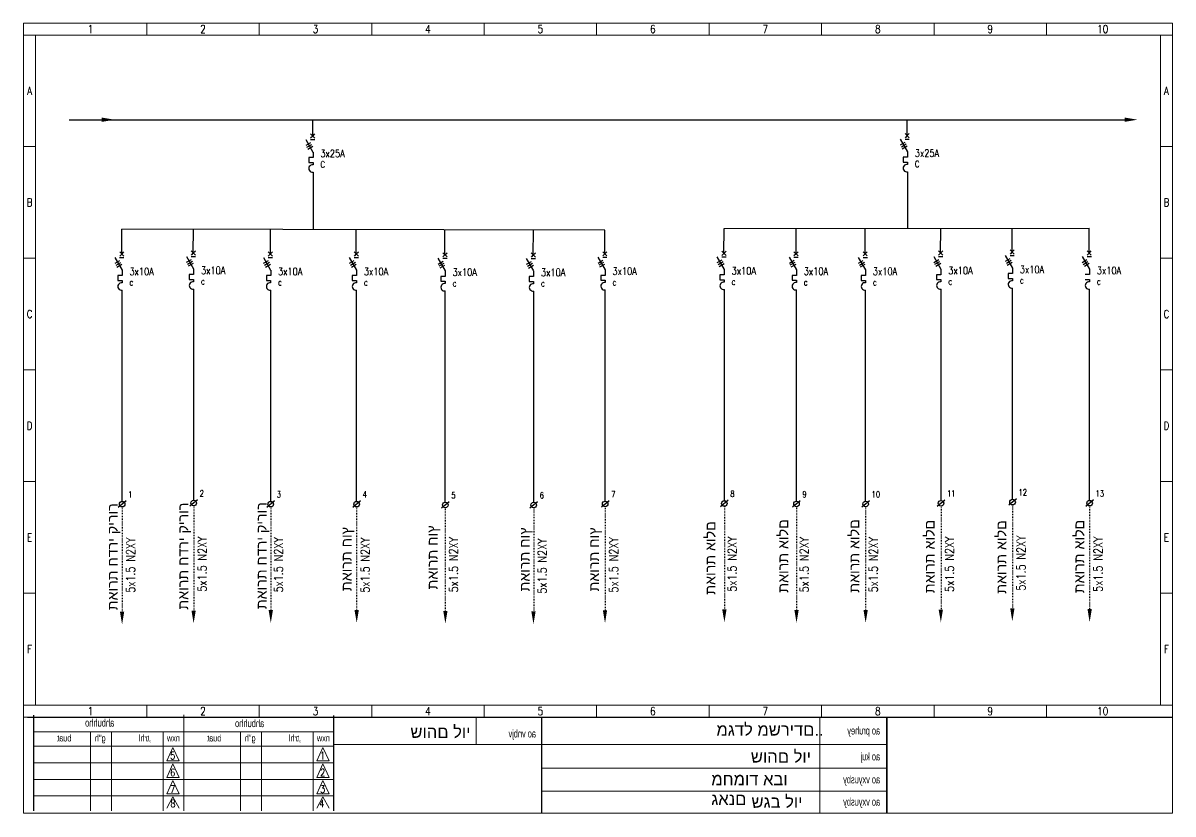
# Model space of a CAD drawing. Header units: millimetres. Extents: x 46170 to 87148, y 12751 to 40933.
# Drawn here: x 81937 to 86399, y 24508 to 27576 of the extents above; entities that cross this region are included whole.
import ezdxf
from ezdxf.enums import TextEntityAlignment as Align

# ---------------------------------------------------------------- set-up
doc = ezdxf.new("R2010")
doc.units = ezdxf.units.MM
doc.linetypes.add('ACAD_ISO03W100', pattern=[30, 12, -18])
doc.layers.add('A3', color=3, linetype='Continuous')
doc.styles.add('ROMANS', font='romans.shx')
doc.styles.get("Standard").update_dxf_attribs({"font": 'arial.ttf'})
doc.styles.add('TECHNO_M', font='techno_m.shx')

msp = doc.modelspace()

# ---------------------------------------------------------------- linework, layer by layer
at = {"color": 7, "linetype": 'ByBlock', "lineweight": 13, "ltscale": 2}
for p, q in [((81939, 24511), (81939, 27576.4)), ((81939, 27576.4), (86396.1, 27576.4)), ((81939, 24511), (81939, 27576.4)), ((81939, 27576.4), (86396.1, 27576.4)), ((86350.1, 27529.8), (86350.1, 24930.3)), ((81939, 24930.3), (86396.1, 24930.3)), ((82560, 24892.8), (82560, 24520.1)), ((83694.6, 24882.8), (83694.6, 24777.6)), ((85028.6, 24881.6), (85028.6, 24511)), ((82198.1, 24827.1), (82198.1, 24520.1)), ((82279.9, 24827.1), (82279.9, 24520.1)), ((82480.7, 24827.1), (82480.7, 24520.1)), ((82780, 24827.1), (82780, 24520.1)), ((82861.7, 24827.1), (82861.7, 24520.1)), ((83062.5, 24827.1), (83062.5, 24520.1))]:
    msp.add_line(p, q, dxfattribs=at)
at = {"color": 7, "linetype": 'ByBlock', "lineweight": 13}
for p, q in [((82416.6, 27576.4), (82416.6, 27529.8)), ((82416.6, 27576.4), (82416.6, 27529.8)), ((82416.6, 27576.4), (82416.6, 27529.8)), ((82416.6, 27576.4), (82416.6, 27529.8)), ((82853, 27576.4), (82853, 27529.8)), ((82853, 27576.4), (82853, 27529.8)), ((82853, 27576.4), (82853, 27529.8)), ((82853, 27576.4), (82853, 27529.8)), ((83289.4, 27576.4), (83289.4, 27529.8)), ((83289.4, 27576.4), (83289.4, 27529.8)), ((83289.4, 27576.4), (83289.4, 27529.8)), ((83289.4, 27576.4), (83289.4, 27529.8)), ((83725.7, 27576.4), (83725.7, 27529.8)), ((83725.7, 27576.4), (83725.7, 27529.8)), ((83725.7, 27576.4), (83725.7, 27529.8)), ((83725.7, 27576.4), (83725.7, 27529.8)), ((84162.1, 27576.4), (84162.1, 27529.8)), ((84162.1, 27576.4), (84162.1, 27529.8)), ((84162.1, 27576.4), (84162.1, 27529.8)), ((84162.1, 27576.4), (84162.1, 27529.8)), ((84598.5, 27576.4), (84598.5, 27529.8)), ((84598.5, 27576.4), (84598.5, 27529.8)), ((85034.9, 27576.4), (85034.9, 27529.8)), ((85034.9, 27576.4), (85034.9, 27529.8)), ((85471.3, 27576.4), (85471.3, 27529.8)), ((85471.3, 27576.4), (85471.3, 27529.8)), ((85907.7, 27576.4), (85907.7, 27529.8)), ((85907.7, 27576.4), (85907.7, 27529.8)), ((81939, 27529.8), (86396.1, 27529.8)), ((81939, 27097.2), (81985.1, 27097.2)), ((86350.1, 27097.2), (86396.1, 27097.2)), ((81939, 26664), (81985.1, 26664)), ((86350.1, 26664), (86396.1, 26664)), ((81939, 26230.8), (81985.1, 26230.8)), ((86350.1, 26230.8), (86396.1, 26230.8)), ((81939, 25797.7), (81985.1, 25797.7)), ((81939, 25797.7), (81985.1, 25797.7)), ((86350.1, 25797.7), (86396.1, 25797.7)), ((81939, 25364.5), (81985.1, 25364.5)), ((86350.1, 25364.5), (86396.1, 25364.5)), ((82416.6, 24930.3), (82416.6, 24883.7)), ((82416.6, 24930.3), (82416.6, 24883.7)), ((82416.6, 24930.3), (82416.6, 24883.7)), ((82416.6, 24930.3), (82416.6, 24883.7)), ((82853, 24930.3), (82853, 24883.7)), ((82853, 24930.3), (82853, 24883.7)), ((82853, 24930.3), (82853, 24883.7)), ((82853, 24930.3), (82853, 24883.7)), ((83289.4, 24930.3), (83289.4, 24883.7)), ((83289.4, 24930.3), (83289.4, 24883.7)), ((83289.4, 24930.3), (83289.4, 24883.7)), ((83289.4, 24930.3), (83289.4, 24883.7)), ((83725.7, 24930.3), (83725.7, 24883.7)), ((83725.7, 24930.3), (83725.7, 24883.7)), ((83725.7, 24930.3), (83725.7, 24883.7)), ((83725.7, 24930.3), (83725.7, 24883.7)), ((84162.1, 24930.3), (84162.1, 24883.7)), ((84162.1, 24930.3), (84162.1, 24883.7)), ((84162.1, 24930.3), (84162.1, 24883.7)), ((84162.1, 24930.3), (84162.1, 24883.7)), ((84598.5, 24930.3), (84598.5, 24883.7)), ((84598.5, 24930.3), (84598.5, 24883.7)), ((85034.9, 24930.3), (85034.9, 24883.7)), ((85034.9, 24930.3), (85034.9, 24883.7)), ((85471.3, 24930.3), (85471.3, 24883.7)), ((85471.3, 24930.3), (85471.3, 24883.7)), ((85907.7, 24930.3), (85907.7, 24883.7)), ((85907.7, 24930.3), (85907.7, 24883.7))]:
    msp.add_line(p, q, dxfattribs=at)
at = {"color": 7, "linetype": 'Continuous', "lineweight": 13}
for p, q in [((81985.1, 27529.8), (81985.1, 24930.3)), ((83141.8, 24827.1), (81978.1, 24827.1)), ((82560, 24827.1), (82560, 24827.1)), ((83141.8, 24827.1), (83141.8, 24827.1)), ((83141.8, 24770.7), (81978.1, 24770.7)), ((85288.1, 24777.6), (83141.8, 24777.6)), ((83141.8, 24706.6), (81978.1, 24706.6)), ((83141.8, 24642.6), (81978.1, 24642.6)), ((83141.8, 24578.5), (81978.1, 24578.5)), ((82560, 24578.5), (82560, 24578.5))]:
    msp.add_line(p, q, dxfattribs=at)
at = {"color": 0, "linetype": 'ByBlock', "ltscale": 2}
for p, q in [((82115.8, 27201.3), (86210.7, 27201.3)), ((83060.6, 27138), (83060.6, 27201.3)), ((85367, 27139.4), (85367, 27202.7)), ((82319.8, 26680.3), (82319.9, 26776.7)), ((84194.2, 26773.2), (82319.9, 26776.7)), ((82597.3, 26684.7), (82597.5, 26776.7)), ((82896.2, 26680.4), (82896.4, 26776.8)), ((83229.5, 26680.4), (83229.7, 26776.8)), ((83573.7, 26677.3), (83573.8, 26773.7)), ((83916.5, 26676.8), (83916.7, 26773.2)), ((84194.1, 26681.2), (84194.2, 26773.2)), ((84656.3, 26682.9), (84656.5, 26779.3)), ((84936.2, 26681.1), (84936.3, 26779.6)), ((85204.4, 26680.9), (85204.6, 26777.2)), ((85497.1, 26683.9), (85497.3, 26780.3)), ((85774.6, 26688.3), (85774.8, 26780.3)), ((86073.5, 26684), (86073.7, 26780.4))]:
    msp.add_line(p, q, dxfattribs=at)
at = {"color": 7, "linetype": 'Continuous', "lineweight": -2}
for p, q in [((83052.4, 27146.2), (83068.8, 27129.8)), ((83060.6, 27138), (83052.4, 27129.8)), ((83060.6, 27138), (83068.8, 27146.2)), ((85358.8, 27147.6), (85375.2, 27131.2)), ((85367, 27139.4), (85358.8, 27131.2)), ((85367, 27139.4), (85375.2, 27147.6)), ((83052.4, 27124.3), (83068.9, 27124.3)), ((85358.8, 27125.7), (85375.3, 27125.7)), ((83061.8, 27035.1), (83061.8, 27026.2)), ((85368.3, 27036.5), (85368.3, 27027.6)), ((82311.6, 26688.5), (82328, 26672.1)), ((82319.8, 26680.3), (82328, 26688.5)), ((82589.1, 26692.9), (82605.5, 26676.5)), ((82597.3, 26684.7), (82589.1, 26676.5)), ((82597.3, 26684.7), (82605.5, 26692.9)), ((82888, 26688.6), (82904.4, 26672.2)), ((82896.2, 26680.4), (82904.4, 26688.6)), ((83221.3, 26688.6), (83237.7, 26672.2)), ((83229.5, 26680.4), (83237.7, 26688.6)), ((83565.5, 26685.5), (83581.9, 26669.1)), ((83573.7, 26677.3), (83581.9, 26685.5)), ((83908.3, 26685), (83924.7, 26668.6)), ((83916.5, 26676.8), (83924.7, 26685)), ((84185.9, 26689.4), (84202.3, 26673)), ((84194.1, 26681.2), (84202.3, 26689.4)), ((84648.1, 26691.1), (84664.5, 26674.7)), ((84656.3, 26682.9), (84664.5, 26691.1)), ((84928, 26689.3), (84944.4, 26672.9)), ((84936.2, 26681.1), (84944.4, 26689.3)), ((85196.2, 26689.1), (85212.6, 26672.7)), ((85204.4, 26680.9), (85212.6, 26689.1)), ((85488.9, 26692.1), (85505.3, 26675.7)), ((85497.1, 26683.9), (85488.9, 26675.7)), ((85497.1, 26683.9), (85505.3, 26692.1)), ((85766.4, 26696.5), (85782.8, 26680.1)), ((85774.6, 26688.3), (85766.4, 26680.1)), ((85774.6, 26688.3), (85782.8, 26696.5)), ((86065.3, 26692.2), (86081.7, 26675.8)), ((86073.5, 26684), (86065.3, 26675.8)), ((86073.5, 26684), (86081.7, 26692.2)), ((82311.5, 26666.6), (82328.1, 26666.6)), ((82319.8, 26680.3), (82311.6, 26672.1)), ((82589.1, 26671), (82605.6, 26671)), ((82896.2, 26680.4), (82888, 26672.2)), ((82888, 26666.7), (82904.5, 26666.7)), ((83229.5, 26680.4), (83221.3, 26672.2)), ((83221.3, 26666.7), (83237.8, 26666.7)), ((83565.4, 26663.6), (83582, 26663.6)), ((83573.7, 26677.3), (83565.5, 26669.1)), ((83916.5, 26676.8), (83908.3, 26668.6)), ((83908.3, 26663.2), (83924.8, 26663.2)), ((84185.8, 26667.6), (84202.4, 26667.6)), ((84194.1, 26681.2), (84185.9, 26673)), ((84656.3, 26682.9), (84648.1, 26674.7)), ((84648.1, 26669.2), (84664.6, 26669.2)), ((84936.2, 26681.1), (84928, 26672.9)), ((84928, 26667.5), (84944.5, 26667.5)), ((85196.1, 26667.2), (85212.7, 26667.2)), ((85204.4, 26680.9), (85196.2, 26672.7)), ((85488.8, 26670.2), (85505.4, 26670.2)), ((85766.4, 26674.6), (85782.9, 26674.6)), ((86065.3, 26670.3), (86081.8, 26670.3)), ((82321, 26577.4), (82321, 26568.5)), ((82598.5, 26581.8), (82598.5, 26572.9)), ((82897.4, 26577.5), (82897.4, 26568.6)), ((83230.7, 26577.5), (83230.7, 26568.6)), ((83574.9, 26574.4), (83574.9, 26565.5)), ((83917.8, 26573.9), (83917.8, 26565)), ((84195.3, 26578.3), (84195.3, 26569.4)), ((84657.6, 26580), (84657.6, 26571.1)), ((84937.4, 26578.3), (84937.4, 26569.4)), ((85205.6, 26578), (85205.6, 26569.1)), ((85498.3, 26581), (85498.3, 26572.1)), ((85775.8, 26585.4), (85775.8, 26576.5)), ((86074.7, 26581.1), (86074.7, 26572.2))]:
    msp.add_line(p, q, dxfattribs=at)
at = {"color": 7, "linetype": 'ByBlock', "lineweight": -2}
for p, q in [((83033.6, 27124.3), (83061.7, 27075.6)), ((85340, 27125.7), (85368.2, 27077)), ((83061.8, 27054.3), (83045.1, 27054.3)), ((83045.1, 27054.3), (83045.1, 27035.1)), ((83061.8, 27075.5), (83061.8, 27054.3)), ((85368.3, 27055.7), (85351.5, 27055.7)), ((85351.5, 27055.7), (85351.5, 27036.5)), ((85368.3, 27076.9), (85368.3, 27055.7)), ((83045.1, 27035.1), (83061.8, 27035.1)), ((85351.5, 27036.5), (85368.3, 27036.5)), ((82292.8, 26666.6), (82320.9, 26617.9)), ((82570.3, 26671), (82598.4, 26622.3)), ((82869.2, 26666.7), (82897.3, 26618)), ((83202.5, 26666.7), (83230.6, 26618)), ((83546.7, 26663.6), (83574.8, 26614.9)), ((83889.5, 26663.2), (83917.6, 26614.5)), ((84167.1, 26667.6), (84195.2, 26618.9)), ((84629.3, 26669.2), (84657.4, 26620.6)), ((84909.2, 26667.5), (84937.3, 26618.8)), ((85177.4, 26667.2), (85205.5, 26618.5)), ((85470.1, 26670.2), (85498.2, 26621.5)), ((85747.6, 26674.6), (85775.7, 26625.9)), ((86046.5, 26670.3), (86074.6, 26621.7)), ((82321, 26596.6), (82304.3, 26596.6)), ((82304.3, 26596.6), (82304.3, 26577.4)), ((82321, 26617.8), (82321, 26596.6)), ((82598.5, 26601), (82581.8, 26601)), ((82581.8, 26601), (82581.8, 26581.8)), ((82598.5, 26622.2), (82598.5, 26601)), ((82897.5, 26596.7), (82880.7, 26596.7)), ((82880.7, 26596.7), (82880.7, 26577.5)), ((82897.5, 26617.9), (82897.5, 26596.7)), ((83230.8, 26596.7), (83214, 26596.7)), ((83214, 26596.7), (83214, 26577.5)), ((83230.8, 26617.9), (83230.8, 26596.7)), ((83574.9, 26614.8), (83574.9, 26593.7)), ((83917.8, 26614.3), (83917.8, 26593.2)), ((84195.3, 26597.6), (84178.6, 26597.6)), ((84178.6, 26597.6), (84178.6, 26578.3)), ((84195.3, 26618.7), (84195.3, 26597.6)), ((84657.6, 26599.3), (84640.8, 26599.3)), ((84640.8, 26599.3), (84640.8, 26580)), ((84657.6, 26620.4), (84657.6, 26599.3)), ((84937.5, 26597.5), (84920.7, 26597.5)), ((84920.7, 26597.5), (84920.7, 26578.3)), ((84937.5, 26618.7), (84937.5, 26597.5)), ((85205.6, 26597.2), (85188.9, 26597.2)), ((85188.9, 26597.2), (85188.9, 26578)), ((85205.6, 26618.4), (85205.6, 26597.2)), ((85498.3, 26600.2), (85481.6, 26600.2)), ((85481.6, 26600.2), (85481.6, 26581)), ((85498.3, 26621.4), (85498.3, 26600.2)), ((85775.9, 26604.6), (85759.1, 26604.6)), ((85759.1, 26604.6), (85759.1, 26585.4)), ((85775.9, 26625.8), (85775.9, 26604.6)), ((86074.8, 26600.4), (86058, 26600.4)), ((86074.8, 26621.5), (86074.8, 26600.4)), ((82304.3, 26577.4), (82321, 26577.4)), ((82581.8, 26581.8), (82598.5, 26581.8)), ((82880.7, 26577.5), (82897.4, 26577.5)), ((83214, 26577.5), (83230.7, 26577.5)), ((83574.9, 26593.7), (83558.2, 26593.7)), ((83558.2, 26593.7), (83558.2, 26574.4)), ((83558.2, 26574.4), (83574.9, 26574.4)), ((83917.8, 26593.2), (83901, 26593.2)), ((83901, 26593.2), (83901, 26573.9)), ((83901, 26573.9), (83917.8, 26573.9)), ((84178.6, 26578.3), (84195.3, 26578.3)), ((84640.8, 26580), (84657.6, 26580)), ((84920.7, 26578.3), (84937.4, 26578.3)), ((85188.9, 26578), (85205.6, 26578)), ((85481.6, 26581), (85498.3, 26581)), ((85759.1, 26585.4), (85775.8, 26585.4)), ((86058, 26581.1), (86074.7, 26581.1))]:
    msp.add_line(p, q, dxfattribs=at)
at = {"lineweight": -2}
for p, q in [((83034.7, 27101.9), (83053.2, 27112.7)), ((83038.2, 27094.6), (83057.2, 27105.7)), ((83041.8, 27087.2), (83060.8, 27098.3)), ((85341.2, 27103.3), (85359.6, 27114.1)), ((85344.7, 27096), (85363.6, 27107.1)), ((85348.3, 27088.6), (85367.2, 27099.7)), ((82293.9, 26644.2), (82312.3, 26655)), ((82297.4, 26636.9), (82316.4, 26648)), ((82301, 26629.5), (82320, 26640.6)), ((82571.4, 26648.6), (82589.9, 26659.4)), ((82574.9, 26641.3), (82593.9, 26652.4)), ((82578.5, 26633.9), (82597.5, 26645)), ((82870.3, 26644.3), (82888.8, 26655.1)), ((82873.8, 26637), (82892.8, 26648.1)), ((82877.5, 26629.6), (82896.4, 26640.7)), ((83203.6, 26644.3), (83222.1, 26655.1)), ((83207.2, 26637), (83226.1, 26648.1)), ((83210.8, 26629.6), (83229.7, 26640.7)), ((83547.8, 26641.2), (83566.2, 26652)), ((83551.3, 26633.9), (83570.3, 26645)), ((83890.6, 26640.8), (83909.1, 26651.6)), ((83894.2, 26633.5), (83913.1, 26644.6)), ((84168.2, 26645.2), (84186.6, 26656)), ((84171.7, 26637.9), (84190.7, 26649)), ((84175.3, 26630.4), (84194.3, 26641.5)), ((84630.5, 26646.8), (84648.9, 26657.6)), ((84634, 26639.6), (84652.9, 26650.7)), ((84637.6, 26632.1), (84656.5, 26643.2)), ((84910.3, 26645.1), (84928.8, 26655.9)), ((84913.8, 26637.8), (84932.8, 26648.9)), ((84917.4, 26630.3), (84936.4, 26641.4)), ((85178.5, 26644.8), (85196.9, 26655.6)), ((85182, 26637.5), (85201, 26648.6)), ((85185.6, 26630.1), (85204.6, 26641.2)), ((85471.2, 26647.8), (85489.6, 26658.6)), ((85474.7, 26640.5), (85493.7, 26651.6)), ((85478.3, 26633.1), (85497.3, 26644.2)), ((85748.7, 26652.2), (85767.2, 26663)), ((85752.2, 26644.9), (85771.2, 26656)), ((85755.8, 26637.5), (85774.8, 26648.6)), ((86045.9, 26647.4), (86064.8, 26658.5)), ((86049.5, 26640), (86068.4, 26651)), ((86054.8, 26633.2), (86073.7, 26644.3)), ((83554.9, 26626.5), (83573.9, 26637.6)), ((83897.8, 26626), (83916.7, 26637.1))]:
    msp.add_line(p, q, dxfattribs=at)
for p, q in [((83062.1, 26997.8), (83062.1, 26776.3)), ((84656.5, 26779.3), (86073.7, 26780.4))]:
    msp.add_line(p, q)
at = {"linetype": 'ByBlock', "ltscale": 2}
for p, q in [((85368.5, 26999.2), (85368.5, 26779.6)), ((82321.2, 25720.8), (82321.2, 26540)), ((82598.8, 25725.2), (82598.8, 26544.4)), ((82897.7, 25721), (82897.7, 26540.2)), ((83231, 25721), (83231, 26540.2)), ((83575.1, 25717.9), (83575.1, 26537.1)), ((83918, 25717.4), (83918, 26536.6)), ((84195.5, 25721.8), (84195.5, 26541)), ((84657.8, 25723.5), (84657.8, 26542.7)), ((84937.7, 25721.7), (84937.7, 26540.9)), ((85205.9, 25721.4), (85205.8, 26540.6)), ((85498.6, 25724.4), (85498.5, 26543.7)), ((85776.1, 25728.8), (85776.1, 26548.1)), ((86075, 25724.6), (86075, 26543.8))]:
    msp.add_line(p, q, dxfattribs=at)
at = {"color": 7, "ltscale": 2}
for p, q in [((82336.2, 25722.5), (82306.3, 25697.5)), ((82613.7, 25726.9), (82583.8, 25701.9)), ((82912.6, 25722.6), (82882.7, 25697.7)), ((83245.9, 25722.6), (83216.1, 25697.7)), ((83590.1, 25719.5), (83560.2, 25694.6)), ((83933, 25719), (83903.1, 25694.1)), ((84210.5, 25723.4), (84180.6, 25698.5)), ((84672.8, 25725.1), (84642.9, 25700.2)), ((84952.6, 25723.4), (84922.7, 25698.4)), ((85220.8, 25723.1), (85190.9, 25698.1)), ((85513.5, 25726.1), (85483.6, 25701.2)), ((85791, 25730.5), (85761.1, 25705.6)), ((86089.9, 25726.2), (86060, 25701.3))]:
    msp.add_line(p, q, dxfattribs=at)
at = {"linetype": 'ACAD_ISO03W100', "ltscale": 0.2}
for p, q in [((82598.8, 25703.6), (82598.8, 25297.9)), ((85498.6, 25702.8), (85498.5, 25297.1)), ((85776.1, 25707.2), (85776.1, 25301.5)), ((86075, 25702.9), (86075, 25297.3)), ((82321.2, 25699.2), (82321.2, 25293.5)), ((82897.7, 25699.3), (82897.7, 25293.7)), ((83231, 25699.3), (83231, 25293.7)), ((83575.1, 25696.2), (83575.1, 25290.6)), ((83918, 25695.7), (83918, 25290.1)), ((84195.5, 25700.2), (84195.5, 25294.5)), ((84657.8, 25701.8), (84657.8, 25296.2)), ((84937.7, 25700.1), (84937.7, 25294.4)), ((85205.9, 25699.8), (85205.8, 25294.1))]:
    msp.add_line(p, q, dxfattribs=at)
at = {"color": 7, "lineweight": 13}
for p, q in [((82518.5, 24766.7), (82494.9, 24714.1)), ((82518.5, 24766.7), (82542, 24714.1)), ((83100.3, 24766.7), (83076.8, 24714.1)), ((83100.3, 24766.7), (83123.9, 24714.1)), ((82494.9, 24714.1), (82542, 24714.1)), ((82518.5, 24702.7), (82494.9, 24650)), ((82518.5, 24702.7), (82542, 24650)), ((83076.8, 24714.1), (83123.9, 24714.1)), ((83100.3, 24702.7), (83076.8, 24650)), ((83100.3, 24702.7), (83123.9, 24650)), ((82494.9, 24650), (82542, 24650)), ((82518.5, 24638.6), (82494.9, 24586)), ((82518.5, 24638.6), (82542, 24586)), ((83076.8, 24650), (83123.9, 24650)), ((83100.3, 24638.6), (83076.8, 24586)), ((83100.3, 24638.6), (83123.9, 24586)), ((82494.9, 24586), (82542, 24586)), ((82518.5, 24574.6), (82494.9, 24530.9)), ((82518.5, 24574.6), (82542, 24530.9)), ((83076.8, 24586), (83123.9, 24586)), ((83100.3, 24574.6), (83076.8, 24530.9)), ((83100.3, 24574.6), (83123.9, 24530.9))]:
    msp.add_line(p, q, dxfattribs=at)
at = {"color": 7, "lineweight": 13, "ltscale": 2}
for p, q in [((83949, 24686.4), (85288.1, 24686.4)), ((83949, 24597.4), (85288.1, 24597.4))]:
    msp.add_line(p, q, dxfattribs=at)
at = {"color": 7, "linetype": 'ByBlock', "lineweight": 13, "ltscale": 2}
for points in [[(81939, 24511), (86396.1, 24511), (86396.1, 27576.4), (81939, 27576.4)], [(81939, 27576.4), (86396.1, 27576.4), (86396.1, 24511), (81939, 24511)], [(81939, 24511), (86396.1, 24511), (86396.1, 27576.4), (81939, 27576.4)], [(81939, 27576.4), (86396.1, 27576.4), (86396.1, 24511), (81939, 24511)], [(81939, 24930.3), (86396.1, 24930.3), (86396.1, 24883.7), (81939, 24883.7)]]:
    msp.add_lwpolyline(points, close=True, dxfattribs=at)
at = {"color": 7, "linetype": 'ByBlock', "lineweight": 13, "ltscale": 2, "const_width": 5}
msp.add_lwpolyline([(81939, 24883.7), (86396.1, 24883.7), (86396.1, 24883.7), (81939, 24883.7)], close=True, dxfattribs=at)
at = {"color": 7, "ltscale": 2}
for centre in [(82321.2, 25710), (82598.8, 25714.4), (82897.7, 25710.1), (83231, 25710.1), (83575.1, 25707), (83918, 25706.6), (84195.5, 25711), (84657.8, 25712.7), (84937.7, 25710.9), (85205.9, 25710.6), (85498.6, 25713.6), (85776.1, 25718), (86075, 25713.8)]:
    msp.add_circle(centre, 10.8, dxfattribs=at)
at = {"color": 7, "linetype": 'ByBlock', "lineweight": -2}
for centre in [(83059.5, 27012), (85366, 27013.4), (82318.7, 26554.2), (82596.2, 26558.6), (82895.1, 26554.4), (83228.5, 26554.4), (83572.6, 26551.3), (83915.5, 26550.8), (84193, 26555.2), (84655.3, 26556.9), (84935.1, 26555.1), (85203.3, 26554.8), (85496, 26557.9), (85773.5, 26562.3), (86072.4, 26558)]:
    msp.add_arc(centre, 14.4, 80.8849, 280.1182, dxfattribs=at)
at = {"color": 7, "linetype": 'ByBlock', "lineweight": -2, "ltscale": 30}
for points in [[(82241.9, 27209.6), (82291.9, 27201.3), (82241.9, 27192.9)], [(86210.7, 27209.6), (86260.7, 27201.3), (86210.7, 27192.9)], [(84666.4, 25301.7), (84658.1, 25251.7), (84649.7, 25301.7)], [(85506.1, 25301.3), (85497.8, 25251.3), (85489.4, 25301.3)], [(85783.6, 25305.7), (85775.3, 25255.7), (85767, 25305.7)], [(86083.6, 25302.8), (86075.2, 25252.8), (86066.9, 25302.8)], [(82329.3, 25293.1), (82320.9, 25243.1), (82312.6, 25293.1)], [(82606.8, 25297.5), (82598.5, 25247.5), (82590.1, 25297.5)], [(82906.3, 25299.2), (82897.9, 25249.2), (82889.6, 25299.2)], [(83239.6, 25299.2), (83231.3, 25249.2), (83222.9, 25299.2)], [(83583.7, 25296.1), (83575.4, 25246.1), (83567.1, 25296.1)], [(83925.6, 25294.3), (83917.2, 25244.3), (83908.9, 25294.3)], [(84203.1, 25298.7), (84194.8, 25248.7), (84186.4, 25298.7)], [(84946.3, 25299.9), (84937.9, 25249.9), (84929.6, 25299.9)], [(85214.4, 25299.7), (85206.1, 25249.7), (85197.8, 25299.7)]]:
    msp.add_solid(points, dxfattribs=at)
at = {"layer": 'A3', "color": 7, "lineweight": 13, "const_width": 5.63}
for points in [[(81978.1, 24520.1), (81978.1, 24892.8)], [(83141.8, 24520.1), (83141.8, 24890.6)], [(83949, 24511), (83949, 24885.3)], [(85288.1, 24511), (85288.1, 24882.5)]]:
    msp.add_lwpolyline(points, dxfattribs=at)

# ---------------------------------------------------------------- texts
at = {"color": 7, "lineweight": 13, "style": 'ROMANS', "width": 0.8}
for s, height, p in [('1', 31.1, (82198.4, 27553.1)), ('1', 31.1, (82198.4, 27553.1)), ('1', 31.1, (82198.4, 27553.1)), ('1', 31.1, (82198.4, 27553.1)), ('2', 31.1, (82634.8, 27553.1)), ('2', 31.1, (82634.8, 27553.1)), ('2', 31.1, (82634.8, 27553.1)), ('2', 31.1, (82634.8, 27553.1)), ('3', 31.1, (83071.2, 27553.1)), ('3', 31.1, (83071.2, 27553.1)), ('3', 31.1, (83071.2, 27553.1)), ('3', 31.1, (83071.2, 27553.1)), ('4', 31.1, (83507.6, 27553.1)), ('4', 31.1, (83507.6, 27553.1)), ('4', 31.1, (83507.6, 27553.1)), ('4', 31.1, (83507.6, 27553.1)), ('5', 31.1, (83943.9, 27553.1)), ('5', 31.1, (83943.9, 27553.1)), ('5', 31.1, (83943.9, 27553.1)), ('5', 31.1, (83943.9, 27553.1)), ('6', 31.1, (84380.3, 27553.1)), ('6', 31.1, (84380.3, 27553.1)), ('7', 31.1, (84816.7, 27553.1)), ('7', 31.1, (84816.7, 27553.1)), ('8', 31.1, (85253.1, 27553.1)), ('8', 31.1, (85253.1, 27553.1)), ('9', 31.1, (85689.5, 27553.1)), ('9', 31.1, (85689.5, 27553.1)), ('10', 31.06, (86125.9, 27553.1)), ('10', 31.06, (86125.9, 27553.1)), ('A', 30.7, (81962.2, 27313.7)), ('A', 30.7, (86373.3, 27313.7)), ('B', 30.7, (81962.2, 26880.6)), ('B', 30.7, (86373.3, 26880.6)), ('C', 30.7, (81962.2, 26447.4)), ('C', 30.7, (86373.3, 26447.4)), ('D', 30.7, (81962.2, 26014.3)), ('D', 30.7, (86373.3, 26014.3)), ('E', 30.7, (81962.2, 25581.1)), ('E', 30.7, (86373.3, 25581.1)), ('F', 30.7, (81962.2, 25148)), ('F', 30.7, (86373.3, 25148)), ('1', 31.1, (82198.4, 24907)), ('1', 31.1, (82198.4, 24907)), ('1', 31.1, (82198.4, 24907)), ('1', 31.1, (82198.4, 24907)), ('2', 31.1, (82634.8, 24907)), ('2', 31.1, (82634.8, 24907)), ('2', 31.1, (82634.8, 24907)), ('2', 31.1, (82634.8, 24907)), ('3', 31.1, (83071.2, 24907)), ('3', 31.1, (83071.2, 24907)), ('3', 31.1, (83071.2, 24907)), ('3', 31.1, (83071.2, 24907)), ('4', 31.1, (83507.6, 24907)), ('4', 31.1, (83507.6, 24907)), ('4', 31.1, (83507.6, 24907)), ('4', 31.1, (83507.6, 24907)), ('5', 31.1, (83943.9, 24907)), ('5', 31.1, (83943.9, 24907)), ('5', 31.1, (83943.9, 24907)), ('5', 31.1, (83943.9, 24907)), ('6', 31.1, (84380.3, 24907)), ('6', 31.1, (84380.3, 24907)), ('7', 31.1, (84816.7, 24907)), ('7', 31.1, (84816.7, 24907)), ('8', 31.1, (85253.1, 24907)), ('8', 31.1, (85253.1, 24907)), ('9', 31.1, (85689.5, 24907)), ('9', 31.1, (85689.5, 24907)), ('10', 31.06, (86125.9, 24907)), ('10', 31.06, (86125.9, 24907))]:
    msp.add_text(s, height=height, dxfattribs=at).set_placement(p, align=Align.MIDDLE)
at = {"color": 7, "lineweight": -2, "style": 'ROMANS', "width": 0.8}
for s, height, p in [('3x25A', 29, (85396.8, 27057.2, -75649.1)), ('3x25A', 29, (83090.4, 27055.8, -75649.1)), ('C', 25, (85396.8, 27016.8, -75649.1)), ('C', 25, (83090.4, 27015.4, -75649.1)), ('3x10A', 29, (82349.5, 26598, -75649.1)), ('3x10A', 29, (82627.1, 26602.4, -75649.1)), ('3x10A', 29, (82926, 26598.2, -75649.1)), ('3x10A', 29, (83259.3, 26598.2, -75649.1)), ('3x10A', 29, (83603.4, 26595.1, -75649.1)), ('3x10A', 29, (83946.3, 26594.6, -75649.1)), ('3x10A', 29, (84223.8, 26599, -75649.1)), ('3x10A', 29, (84686.1, 26600.7, -75649.1)), ('3x10A', 29, (84966, 26598.9, -75649.1)), ('3x10A', 29, (85234.1, 26598.6, -75649.1)), ('3x10A', 29, (85526.8, 26601.7, -75649.1)), ('3x10A', 29, (85804.4, 26606.1, -75649.1)), ('3x10A', 29, (86103.3, 26601.8, -75649.1)), ('c', 25, (82349.5, 26557.7, -75649.1)), ('c', 25, (82627.1, 26562.1, -75649.1)), ('c', 25, (82926, 26557.8, -75649.1)), ('c', 25, (83259.3, 26557.8, -75649.1)), ('c', 25, (83603.4, 26554.7, -75649.1)), ('c', 25, (83946.3, 26554.2, -75649.1)), ('c', 25, (84223.8, 26558.6, -75649.1)), ('c', 25, (84686.1, 26560.3, -75649.1)), ('c', 25, (84966, 26558.5, -75649.1)), ('c', 25, (85234.1, 26558.2, -75649.1)), ('c', 25, (85526.8, 26561.3, -75649.1)), ('c', 25, (85804.4, 26565.7, -75649.1)), ('c', 25, (86103.3, 26561.4, -75649.1))]:
    msp.add_text(s, height=height, dxfattribs=at).set_placement(p)
at = {"color": 7, "lineweight": 13, "style": 'ROMANS', "width": 0.8}
for s, height, p in [('1', 24, (82344.5, 25735.7, -75649.1)), ('2', 24, (82622.1, 25740.1, -75649.1)), ('3', 24, (82921, 25735.8, -75649.1)), ('4', 24, (83254.3, 25735.8, -75649.1)), ('5', 24, (83598.4, 25732.7, -75649.1)), ('6', 24, (83941.3, 25732.2, -75649.1)), ('7', 24, (84218.8, 25736.6, -75649.1)), ('8', 24, (84681.1, 25738.3, -75649.1)), ('9', 24, (84961, 25736.5, -75649.1)), ('10', 24, (85229.2, 25736.3, -75649.1)), ('11', 24, (85521.9, 25739.3, -75649.1)), ('12', 24, (85799.4, 25743.7, -75649.1)), ('13', 24, (86098.3, 25739.4, -75649.1)), ('5', 29, (82507.3, 24720.2)), ('1', 29, (83089.2, 24720.2)), ('6', 29, (82507.3, 24654.3)), ('2', 29, (83089.2, 24654.3)), ('7', 29, (82507.3, 24590)), ('3', 29, (83089.2, 24590)), ('8', 29, (82508.2, 24534.1)), ('4', 29, (83086.3, 24534.1))]:
    msp.add_text(s, height=height, dxfattribs=at).set_placement(p)
at = {"color": 7, "lineweight": -2, "style": 'ROMANS', "width": 0.8}
for p in [(82371.3, 25366.1, -82790.4), (82648.8, 25370.5, -82790.4), (82944.8, 25367.5, -82790.4), (83281.1, 25366.4, -82790.4), (83624.2, 25368.1, -82790.4), (83968.1, 25362.7, -82790.4), (84245.6, 25367.1, -82790.4), (84705, 25370, -82790.4), (84984.8, 25368.2, -82790.4), (85253, 25368, -82790.4), (85548.6, 25369.7, -82790.4), (85826.1, 25374.2, -82790.4), (86125, 25369.9, -82790.4)]:
    msp.add_text('5x1.5 N2XY', height=34.2, rotation=90, dxfattribs=at).set_placement(p)
at = {"color": 7, "lineweight": 13, "style": 'TECHNO_M', "text_generation_flag": 2}
for s, height, width, p in [('ahbuhho', 29, 0.7, (82290.6, 24847.5)), ('ahbuhho', 29, 0.7, (82872.4, 24845.3)), ('buat', 25.81, 0.8, (82124.2, 24789.7)), ('g"h', 25.81, 0.8, (82257, 24789.7)), (',trhl', 25.81, 0.8, (82433.6, 24789.7)), ('nxw', 25.81, 0.8, (82545.4, 24789.7)), ('buat', 25.81, 0.8, (82706, 24789.7)), ('g"h', 25.81, 0.8, (82838.8, 24789.7)), (',trhl', 25.81, 0.8, (83015.5, 24789.7)), ('nxw', 25.81, 0.8, (83127.2, 24789.7)), ('ao vnbjv ', 30, 0.8, (83926.9, 24805.1)), ('ao pruhey', 30, 0.8, (85262.1, 24816.6)), ('ao kuj', 30, 0.8, (85262.1, 24716.1)), ('ao vxyusby', 30, 0.8, (85262.1, 24627)), ('ao vxyusby', 30, 0.8, (85262.1, 24540.6))]:
    msp.add_text(s, height=height, dxfattribs=dict(at, width=width)).set_placement(p)
at = {"attachment_point": 1, "rotation": 90}
for s, insert, char_height in [('תאורת חדרי קירור', (82264.6, 25298.6), 39.375), ('תאורת חדרי קירור', (82538.2, 25301), 39.375), ('תאורת חדרי קירור', (82842.5, 25302.9), 39.375), ('תאורת חוץ', (83172.2, 25373), 39.38), ('תאורת חוץ', (83506, 25379.2), 39.38), ('תאורת חוץ', (83863.4, 25371.5), 39.38), ('תאורת חוץ', (84132.4, 25371.5), 39.38), ('תאורת אולם', (84584, 25358.8), 39.38), ('תאורת אולם', (84866.5, 25366.6), 39.38), ('תאורת אולם', (85142.4, 25366.6), 39.38), ('תאורת אולם', (85434.6, 25364.7), 39.38), ('תאורת אולם', (85712.8, 25362.5), 39.38), ('תאורת אולם', (86015.2, 25364.7), 39.38)]:
    msp.add_mtext_dynamic_manual_height_columns(s, width=4250.721, gutter_width=196.9, heights=[0], dxfattribs=dict(at, insert=insert, char_height=char_height))
at = {"lineweight": 53, "attachment_point": 1}
for s, insert, char_height in [('שוהם לוי', (83439.6, 24849.2), 46.03), ('מגדל משרידם..', (84627.1, 24858), 46.033), ('שוהם לוי', (84760.7, 24753.4), 46.03), ('מחמוד אבו גאנם', (84607.2, 24665.8), 46.033), ('שגב לוי', (84763.1, 24578.3), 46.03)]:
    msp.add_mtext_dynamic_manual_height_columns(s, width=421.091, gutter_width=230.2, heights=[234.7], dxfattribs=dict(at, insert=insert, char_height=char_height))

doc.saveas('drawing.dxf')
